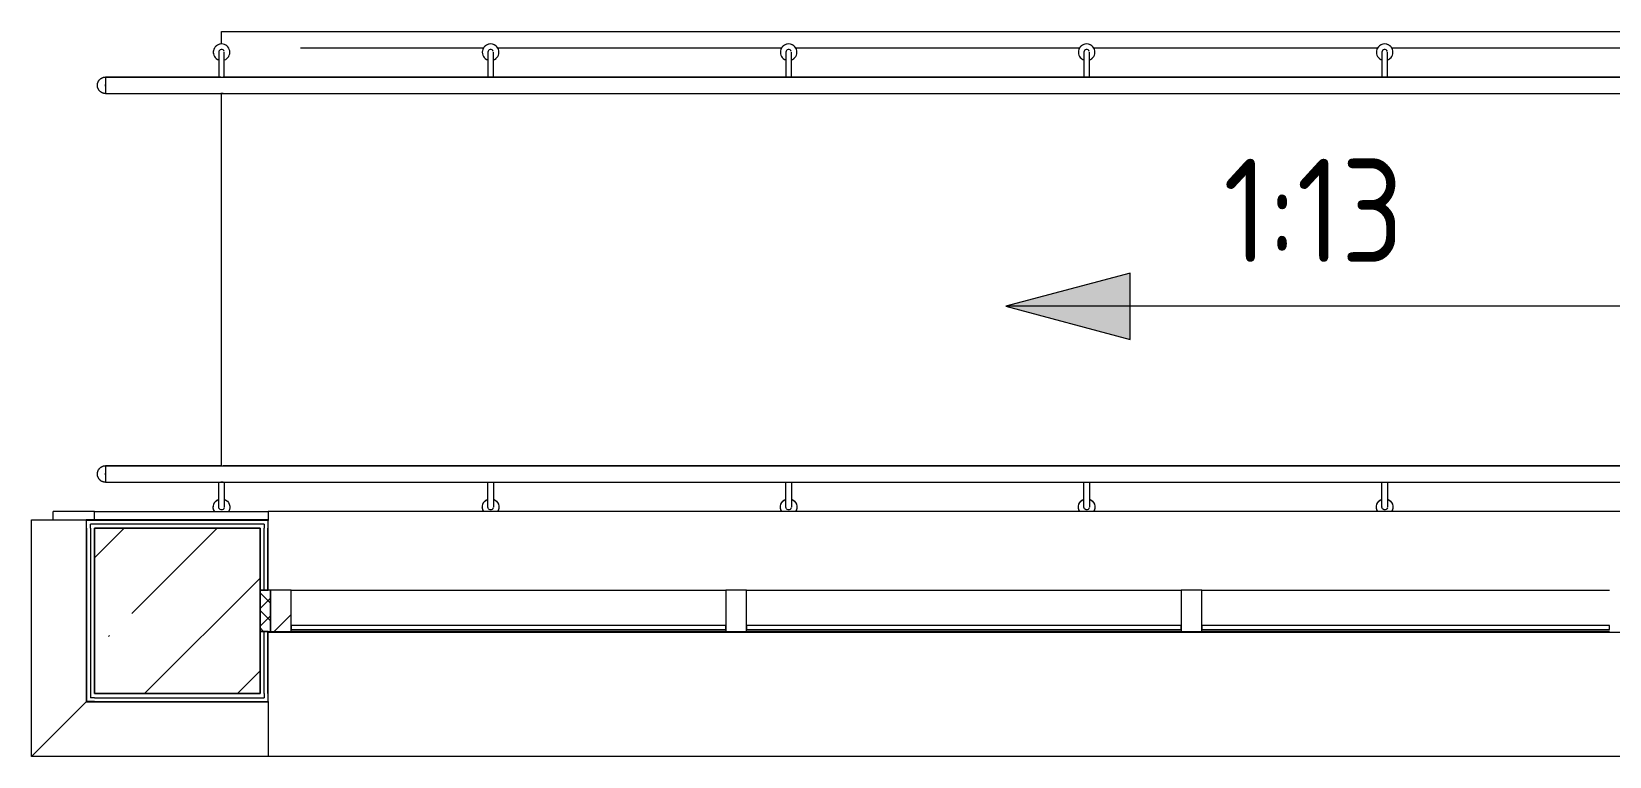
# Model space of a CAD drawing. Header units: millimetres. Extents: x -515342 to 330399, y -224905 to 507333.
# Drawn here: x -333350 to -329538, y -44051 to -42298 of the extents above; entities that cross this region are included whole.
import ezdxf

# ---------------------------------------------------------------- set-up
doc = ezdxf.new("R2010")
doc.units = ezdxf.units.MM
doc.layers.get('0').update_dxf_attribs({"lineweight": 0})
for name, color, linetype, lineweight in [('Витраж', 7, 'Continuous', 0), ('Несущие колонны', 7, 'Continuous', 0), ('Ограждение', 7, 'Continuous', 0), ('Пандусы', 7, 'Continuous', 0), ('Панели витража', 7, 'Continuous', 0), ('Перекрытие', 7, 'Continuous', 0), ('Размеры', 7, 'Continuous', 0), ('Стены внутренние', 7, 'Continuous', 0), ('Стены отделка', 7, 'Continuous', 0), ('Стены перегородки', 7, 'Continuous', 0), ('Стены штриховка', 7, 'Continuous', 0)]:
    doc.layers.add(name, color=color, linetype=linetype, lineweight=lineweight)
doc.styles.add('GOST Common_1', font='', dxfattribs={"width": 0.9, "height": 250})
doc.styles.get('GOST Common_1').set_extended_font_data('GOST Common')

# ---------------------------------------------------------------- blocks, each defined once
blk = doc.blocks.new('Прямоугольный импост - АР_Импост_50х100 _импост витража_-V100-О_АР_П_1_0_000_План 1 этажа')
at = {"layer": 'Витраж'}
h = blk.add_hatch(dxfattribs=at)
h.set_pattern_fill('FP_44', color=256, style=0, pattern_type=2)
h.set_pattern_definition([(135, (42005, 8150), (-106.066, -106.066), [])])
h.paths.add_polyline_path([(25, 0), (-25, 0), (-25, 100), (25, 100)])
at = {"layer": 'Витраж', "lineweight": 18}
for p, q in [((-25, 100), (25, 100)), ((-25, 0), (-25, 100)), ((25, 100), (25, 0)), ((25, 0), (-25, 0))]:
    blk.add_line(p, q, dxfattribs=at)
blk = doc.blocks.new('Панели_Витраж ТПТ75_Заполнение - АР_ПанельВитража_Монтажный зазор_100мм-10099915-О_АР_П_1_0_000_План 1 этажа')
at = {"layer": 'Панели витража'}
h = blk.add_hatch(dxfattribs=at)
h.set_pattern_fill('FP_45', color=256, style=0, pattern_type=2)
h.set_pattern_definition([(225, (41967.5, -8150), (21.213203, -21.213203), []), (315, (41967.5, -8150), (21.213203, 21.213203), [])])
h.paths.add_polyline_path([(12.5, 0), (-12.5, 0), (-12.5, -100), (12.5, -100)])
at = {"layer": 'Панели витража', "lineweight": 18}
for p, q in [((12.5, 0), (-12.5, 0)), ((-12.5, 0), (-12.5, -100)), ((-12.5, -100), (12.5, -100))]:
    blk.add_line(p, q, dxfattribs=at)
blk = doc.blocks.new('Системная панель - АР_ПанельВитража__Cтекло_СМ4-10099515-О_АР_П_1_0_000_План 1 этажа')
at = {"layer": 'Панели витража', "lineweight": 18}
for p, q in [((525, -5), (-525, -5)), ((-525, -5), (-525, -15)), ((-525, -15), (525, -15)), ((525, -15), (525, -5))]:
    blk.add_line(p, q, dxfattribs=at)
blk = doc.blocks.new('Прямоугольный импост - АР_Импост_50х100 _импост витража_-9968889-О_АР_П_1_0_000_План 1 этажа')
at = {"layer": 'Витраж'}
for p, q in [((43130, -8050), (44180, -8050)), ((44180, -8150), (43130, -8150))]:
    blk.add_line(p, q, dxfattribs=at)
blk = doc.blocks.new('Прямоугольный импост - АР_Импост_50х100 _импост витража_-V101-О_АР_П_1_0_000_План 1 этажа')
at = {"layer": 'Витраж', "lineweight": 18}
for p, q in [((-25, 100), (25, 100)), ((-25, 0), (-25, 100)), ((25, 100), (25, 0)), ((25, 0), (-25, 0))]:
    blk.add_line(p, q, dxfattribs=at)
blk = doc.blocks.new('Прямоугольный импост - АР_Импост_50х100 _импост витража_-V102-О_АР_П_1_0_000_План 1 этажа')
at = {"layer": 'Витраж', "lineweight": 18}
for p, q in [((-25, 100), (25, 100)), ((-25, 0), (-25, 100)), ((25, 100), (25, 0)), ((25, 0), (-25, 0))]:
    blk.add_line(p, q, dxfattribs=at)
blk = doc.blocks.new('Ограждение - АР_Ограждение_Балясина_D40 доп поручень 700-9146513-О_АР_П_1_0_000_План 1 этажа')
at = {"layer": 'Ограждение'}
for p, q in [((-26.7, 6.7), (-60, 6.7)), ((-17.7, 9.3), (-18.8, 6.7)), ((-15, 13.3), (-16.5, 11.4)), ((-11.4, 16.5), (-13, 15.2)), ((-7.1, 18.7), (-8.7, 18)), ((8.7, 18), (7.1, 18.7)), ((-60, -6.7), (-26.7, -6.7)), ((-26.7, -6.7), (-20, -6.7))]:
    blk.add_line(p, q, dxfattribs=at)
at = {"layer": 'Ограждение', "flags": 128}
for points in [[(0, 6.7), (0, 6.7), (-0.1, 6.7), (-0.2, 6.7), (-0.3, 6.7), (-0.5, 6.7), (-0.8, 6.7), (-1, 6.7), (-1.4, 6.7), (-1.7, 6.7), (-2.1, 6.7), (-2.5, 6.7), (-3, 6.7), (-3.5, 6.7), (-4.1, 6.7), (-4.7, 6.7), (-5.3, 6.7), (-5.9, 6.7), (-6.6, 6.7), (-7.3, 6.7), (-8.1, 6.7), (-8.9, 6.7), (-9.7, 6.7), (-10.5, 6.7), (-11.4, 6.7), (-12.3, 6.7), (-13.2, 6.7), (-14.1, 6.7), (-15, 6.7), (-16, 6.7), (-17, 6.7), (-18, 6.7), (-19, 6.7), (-20, 6.7), (-21.1, 6.7), (-22.1, 6.7), (-23.2, 6.7), (-24.2, 6.7), (-25.3, 6.7), (-26.4, 6.7), (-26.7, 6.7)], [(-1.1, 20), (-2.4, 19.9), (-3.9, 19.6)], [(3.9, 19.6), (2.4, 19.9), (1.1, 20)], [(-26.7, -6.7), (-25.6, -6.7), (-24.5, -6.7), (-23.5, -6.7), (-22.4, -6.7), (-21.4, -6.7), (-20.3, -6.7), (-19.3, -6.7), (-18.3, -6.7), (-17.3, -6.7), (-16.3, -6.7), (-15.3, -6.7), (-14.4, -6.7), (-13.4, -6.7), (-12.5, -6.7), (-11.6, -6.7), (-10.7, -6.7), (-9.9, -6.7), (-9.1, -6.7), (-8.3, -6.7), (-7.5, -6.7), (-6.8, -6.7), (-6.1, -6.7), (-5.5, -6.7), (-4.8, -6.7), (-4.2, -6.7), (-3.7, -6.7), (-3.1, -6.7), (-2.7, -6.7), (-2.2, -6.7), (-1.8, -6.7), (-1.4, -6.7), (-1.1, -6.7), (-0.8, -6.7), (-0.6, -6.7), (-0.4, -6.7), (-0.2, -6.7), (-0.1, -6.7), (0, -6.7), (0, -6.7)]]:
    blk.add_lwpolyline(points, dxfattribs=at)
at = {"layer": 'Ограждение'}
for radius, start, end in [(20, 60, 160.3657), (6.67, 90, 105), (6.67, 285, 90), (20, 199.6343, 300)]:
    blk.add_arc((0, 0), radius, start, end, dxfattribs=at)
blk = doc.blocks.new('Ограждение - АР_Ограждение_Балясина_D40 доп поручень 700-V104-О_АР_П_1_0_000_План 1 этажа')
at = {"layer": 'Ограждение'}
for p, q in [((-26.7, 6.7), (-60, 6.7)), ((-17.7, 9.3), (-18.8, 6.7)), ((-15, 13.3), (-16.5, 11.4)), ((-11.4, 16.5), (-13, 15.2)), ((-7.1, 18.7), (-8.7, 18)), ((8.7, 18), (7.1, 18.7)), ((-60, -6.7), (-26.7, -6.7)), ((-26.7, -6.7), (-20, -6.7)), ((-18.8, -6.7), (-17.7, -9.3)), ((-16.5, -11.4), (-15, -13.3)), ((-13, -15.2), (-11.4, -16.5)), ((-8.7, -18), (-7.1, -18.7)), ((7.1, -18.7), (8.7, -18))]:
    blk.add_line(p, q, dxfattribs=at)
at = {"layer": 'Ограждение', "flags": 128}
for points in [[(0, 6.7), (0, 6.7), (-0.1, 6.7), (-0.2, 6.7), (-0.3, 6.7), (-0.5, 6.7), (-0.8, 6.7), (-1, 6.7), (-1.4, 6.7), (-1.7, 6.7), (-2.1, 6.7), (-2.5, 6.7), (-3, 6.7), (-3.5, 6.7), (-4.1, 6.7), (-4.7, 6.7), (-5.3, 6.7), (-5.9, 6.7), (-6.6, 6.7), (-7.3, 6.7), (-8.1, 6.7), (-8.9, 6.7), (-9.7, 6.7), (-10.5, 6.7), (-11.4, 6.7), (-12.3, 6.7), (-13.2, 6.7), (-14.1, 6.7), (-15, 6.7), (-16, 6.7), (-17, 6.7), (-18, 6.7), (-19, 6.7), (-20, 6.7), (-21.1, 6.7), (-22.1, 6.7), (-23.2, 6.7), (-24.2, 6.7), (-25.3, 6.7), (-26.4, 6.7), (-26.7, 6.7)], [(-1.1, 20), (-2.4, 19.9), (-3.9, 19.6)], [(3.9, 19.6), (2.4, 19.9), (1.1, 20)], [(-26.7, -6.7), (-25.6, -6.7), (-24.5, -6.7), (-23.5, -6.7), (-22.4, -6.7), (-21.4, -6.7), (-20.3, -6.7), (-19.3, -6.7), (-18.3, -6.7), (-17.3, -6.7), (-16.3, -6.7), (-15.3, -6.7), (-14.4, -6.7), (-13.4, -6.7), (-12.5, -6.7), (-11.6, -6.7), (-10.7, -6.7), (-9.9, -6.7), (-9.1, -6.7), (-8.3, -6.7), (-7.5, -6.7), (-6.8, -6.7), (-6.1, -6.7), (-5.5, -6.7), (-4.8, -6.7), (-4.2, -6.7), (-3.7, -6.7), (-3.1, -6.7), (-2.7, -6.7), (-2.2, -6.7), (-1.8, -6.7), (-1.4, -6.7), (-1.1, -6.7), (-0.8, -6.7), (-0.6, -6.7), (-0.4, -6.7), (-0.2, -6.7), (-0.1, -6.7), (0, -6.7), (0, -6.7)], [(-3.9, -19.6), (-2.4, -19.9), (-1.1, -20)], [(1.1, -20), (2.4, -19.9), (3.9, -19.6)]]:
    blk.add_lwpolyline(points, dxfattribs=at)
at = {"layer": 'Ограждение'}
for radius, start, end in [(20, 60, 160.3657), (6.67, 90, 105), (6.67, 285, 90), (20, 199.6343, 300)]:
    blk.add_arc((0, 0), radius, start, end, dxfattribs=at)
blk = doc.blocks.new('Ограждение - Ограждение-9972903-О_АР_П_1_0_000_План 1 этажа')
at = {"extrusion": (0, 0, -1), "zscale": -1, "rotation": 270.0000000000002}
for name, p in [('Ограждение - АР_Ограждение_Балясина_D40 доп поручень 700-9146513-О_АР_П_1_0_000_План 1 этажа', (-41862, -7849)), ('Ограждение - АР_Ограждение_Балясина_D40 доп поручень 700-V104-О_АР_П_1_0_000_План 1 этажа', (-42512, -7849)), ('Ограждение - АР_Ограждение_Балясина_D40 доп поручень 700-V104-О_АР_П_1_0_000_План 1 этажа', (-43232, -7849)), ('Ограждение - АР_Ограждение_Балясина_D40 доп поручень 700-V104-О_АР_П_1_0_000_План 1 этажа', (-43952, -7849)), ('Ограждение - АР_Ограждение_Балясина_D40 доп поручень 700-V104-О_АР_П_1_0_000_План 1 этажа', (-44672, -7849))]:
    blk.add_blockref(name, p, dxfattribs=at)
blk = doc.blocks.new('Ограждение - АР_Ограждение_Балясина_D40 доп поручень 700-V109-О_АР_П_1_0_000_План 1 этажа')
at = {"layer": 'Ограждение'}
for p, q in [((-26.7, 6.7), (-60, 6.7)), ((-17.7, 9.3), (-18.8, 6.7)), ((-15, 13.3), (-16.5, 11.4)), ((-11.4, 16.5), (-13, 15.2)), ((-7.1, 18.7), (-8.7, 18)), ((8.7, 18), (7.1, 18.7)), ((13, 15.2), (11.4, 16.5)), ((16.5, 11.4), (15, 13.3)), ((-60, -6.7), (-26.7, -6.7)), ((-26.7, -6.7), (-20, -6.7))]:
    blk.add_line(p, q, dxfattribs=at)
at = {"layer": 'Ограждение', "flags": 128}
for points in [[(0, 6.7), (0, 6.7), (-0.1, 6.7), (-0.2, 6.7), (-0.3, 6.7), (-0.5, 6.7), (-0.8, 6.7), (-1, 6.7), (-1.4, 6.7), (-1.7, 6.7), (-2.1, 6.7), (-2.5, 6.7), (-3, 6.7), (-3.5, 6.7), (-4.1, 6.7), (-4.7, 6.7), (-5.3, 6.7), (-5.9, 6.7), (-6.6, 6.7), (-7.3, 6.7), (-8.1, 6.7), (-8.9, 6.7), (-9.7, 6.7), (-10.5, 6.7), (-11.4, 6.7), (-12.3, 6.7), (-13.2, 6.7), (-14.1, 6.7), (-15, 6.7), (-16, 6.7), (-17, 6.7), (-18, 6.7), (-19, 6.7), (-20, 6.7), (-21.1, 6.7), (-22.1, 6.7), (-23.2, 6.7), (-24.2, 6.7), (-25.3, 6.7), (-26.4, 6.7), (-26.7, 6.7)], [(-1.1, 20), (-2.4, 19.9), (-3.9, 19.6)], [(3.9, 19.6), (2.4, 19.9), (1.1, 20)], [(20, 0), (19.4, 4.8), (17.7, 9.3)], [(-26.7, -6.7), (-25.6, -6.7), (-24.5, -6.7), (-23.5, -6.7), (-22.4, -6.7), (-21.4, -6.7), (-20.3, -6.7), (-19.3, -6.7), (-18.3, -6.7), (-17.3, -6.7), (-16.3, -6.7), (-15.3, -6.7), (-14.4, -6.7), (-13.4, -6.7), (-12.5, -6.7), (-11.6, -6.7), (-10.7, -6.7), (-9.9, -6.7), (-9.1, -6.7), (-8.3, -6.7), (-7.5, -6.7), (-6.8, -6.7), (-6.1, -6.7), (-5.5, -6.7), (-4.8, -6.7), (-4.2, -6.7), (-3.7, -6.7), (-3.1, -6.7), (-2.7, -6.7), (-2.2, -6.7), (-1.8, -6.7), (-1.4, -6.7), (-1.1, -6.7), (-0.8, -6.7), (-0.6, -6.7), (-0.4, -6.7), (-0.2, -6.7), (-0.1, -6.7), (0, -6.7), (0, -6.7)]]:
    blk.add_lwpolyline(points, dxfattribs=at)
at = {"layer": 'Ограждение'}
for radius, start, end in [(20, 360, 160.3657), (6.67, 90, 105), (6.67, 285, 90), (20, 199.6343, 360)]:
    blk.add_arc((0, 0), radius, start, end, dxfattribs=at)
blk = doc.blocks.new('Ограждение - АР_Ограждение_Балясина_D40 доп поручень 700-V107-О_АР_П_1_0_000_План 1 этажа')
at = {"layer": 'Ограждение'}
for p, q in [((-26.7, 6.7), (-60, 6.7)), ((-17.7, 9.3), (-18.8, 6.7)), ((-15, 13.3), (-16.5, 11.4)), ((-11.4, 16.5), (-13, 15.2)), ((-7.1, 18.7), (-8.7, 18)), ((8.7, 18), (7.1, 18.7)), ((13, 15.2), (11.4, 16.5)), ((16.5, 11.4), (15, 13.3)), ((-60, -6.7), (-26.7, -6.7)), ((-26.7, -6.7), (-20, -6.7)), ((-18.8, -6.7), (-17.7, -9.3)), ((-16.5, -11.4), (-15, -13.3)), ((-13, -15.2), (-11.4, -16.5)), ((-8.7, -18), (-7.1, -18.7)), ((7.1, -18.7), (8.7, -18)), ((11.4, -16.5), (13, -15.2)), ((15, -13.3), (16.5, -11.4))]:
    blk.add_line(p, q, dxfattribs=at)
at = {"layer": 'Ограждение', "flags": 128}
for points in [[(0, 6.7), (0, 6.7), (-0.1, 6.7), (-0.2, 6.7), (-0.3, 6.7), (-0.5, 6.7), (-0.8, 6.7), (-1, 6.7), (-1.4, 6.7), (-1.7, 6.7), (-2.1, 6.7), (-2.5, 6.7), (-3, 6.7), (-3.5, 6.7), (-4.1, 6.7), (-4.7, 6.7), (-5.3, 6.7), (-5.9, 6.7), (-6.6, 6.7), (-7.3, 6.7), (-8.1, 6.7), (-8.9, 6.7), (-9.7, 6.7), (-10.5, 6.7), (-11.4, 6.7), (-12.3, 6.7), (-13.2, 6.7), (-14.1, 6.7), (-15, 6.7), (-16, 6.7), (-17, 6.7), (-18, 6.7), (-19, 6.7), (-20, 6.7), (-21.1, 6.7), (-22.1, 6.7), (-23.2, 6.7), (-24.2, 6.7), (-25.3, 6.7), (-26.4, 6.7), (-26.7, 6.7)], [(-1.1, 20), (-2.4, 19.9), (-3.9, 19.6)], [(3.9, 19.6), (2.4, 19.9), (1.1, 20)], [(20, 0), (19.4, 4.8), (17.7, 9.3)], [(-26.7, -6.7), (-25.6, -6.7), (-24.5, -6.7), (-23.5, -6.7), (-22.4, -6.7), (-21.4, -6.7), (-20.3, -6.7), (-19.3, -6.7), (-18.3, -6.7), (-17.3, -6.7), (-16.3, -6.7), (-15.3, -6.7), (-14.4, -6.7), (-13.4, -6.7), (-12.5, -6.7), (-11.6, -6.7), (-10.7, -6.7), (-9.9, -6.7), (-9.1, -6.7), (-8.3, -6.7), (-7.5, -6.7), (-6.8, -6.7), (-6.1, -6.7), (-5.5, -6.7), (-4.8, -6.7), (-4.2, -6.7), (-3.7, -6.7), (-3.1, -6.7), (-2.7, -6.7), (-2.2, -6.7), (-1.8, -6.7), (-1.4, -6.7), (-1.1, -6.7), (-0.8, -6.7), (-0.6, -6.7), (-0.4, -6.7), (-0.2, -6.7), (-0.1, -6.7), (0, -6.7), (0, -6.7)], [(-3.9, -19.6), (-2.4, -19.9), (-1.1, -20)], [(1.1, -20), (2.4, -19.9), (3.9, -19.6)], [(17.7, -9.3), (19.4, -4.8), (20, 0)]]:
    blk.add_lwpolyline(points, dxfattribs=at)
at = {"layer": 'Ограждение'}
for radius, start, end in [(20, 360, 160.3657), (6.67, 90, 105), (6.67, 285, 90), (20, 199.6343, 360)]:
    blk.add_arc((0, 0), radius, start, end, dxfattribs=at)
blk = doc.blocks.new('Ограждение - Ограждение-9972907-О_АР_П_1_0_000_План 1 этажа')
at = {"rotation": 89.9999999999998}
for name, p in [('Ограждение - АР_Ограждение_Балясина_D40 доп поручень 700-V109-О_АР_П_1_0_000_План 1 этажа', (41862, -6749)), ('Ограждение - АР_Ограждение_Балясина_D40 доп поручень 700-V107-О_АР_П_1_0_000_План 1 этажа', (42512, -6749)), ('Ограждение - АР_Ограждение_Балясина_D40 доп поручень 700-V107-О_АР_П_1_0_000_План 1 этажа', (43232, -6749)), ('Ограждение - АР_Ограждение_Балясина_D40 доп поручень 700-V107-О_АР_П_1_0_000_План 1 этажа', (43952, -6749)), ('Ограждение - АР_Ограждение_Балясина_D40 доп поручень 700-V107-О_АР_П_1_0_000_План 1 этажа', (44672, -6749))]:
    blk.add_blockref(name, p, dxfattribs=at)
blk = doc.blocks.new('Тип верхнего поручня - Верхний поручень_Внутренний_-9972950-О_АР_П_1_0_000_План 1 этажа')
at = {"layer": 'Ограждение'}
for p, q in [((41860, -7749), (41582, -7749)), ((41582, -7771.3), (41582, -7766.7)), ((47461.6, -7749), (41865.6, -7749)), ((41582, -7789), (41860, -7789)), ((41865.6, -7789), (47461.6, -7789))]:
    blk.add_line(p, q, dxfattribs=at)
at = {"layer": 'Ограждение', "flags": 128}
for points in [[(41860, -7749), (41862.8, -7749), (41865.6, -7749)], [(41865.6, -7789), (41862.8, -7789), (41860, -7789)]]:
    blk.add_lwpolyline(points, dxfattribs=at)
blk = doc.blocks.new('Тип верхнего поручня - АР_Ограждение_Ограничение_D40-V48-О_АР_П_1_0_000_План 1 этажа')
at = {"layer": 'Ограждение', "flags": 128}
for points in [[(0, 20), (0.8, 20), (1.6, 19.9), (2.4, 19.9), (3.2, 19.7), (4, 19.6), (4.8, 19.4), (5.5, 19.2), (6.3, 19), (7, 18.7), (7.8, 18.4), (8.5, 18.1), (9.2, 17.7), (9.9, 17.4), (10.6, 16.9), (11.3, 16.5), (11.9, 16), (12.6, 15.6), (13.2, 15), (13.8, 14.5), (14.3, 13.9), (14.9, 13.3), (15.4, 12.7), (15.9, 12.1), (16.4, 11.5), (16.8, 10.8), (17.2, 10.1), (17.6, 9.4), (18, 8.7), (18.3, 8), (18.6, 7.2), (18.9, 6.5), (19.2, 5.7), (19.4, 5), (19.6, 4.2), (19.7, 3.4), (19.8, 2.6), (19.9, 1.8), (20, 1), (20, 0.2), (20, 0)], [(20, 0), (20, -0.8), (19.9, -1.6), (19.9, -2.4), (19.7, -3.2), (19.6, -4), (19.4, -4.8), (19.2, -5.5), (19, -6.3), (18.7, -7), (18.4, -7.8), (18.1, -8.5), (17.7, -9.2), (17.4, -9.9), (16.9, -10.6), (16.5, -11.3), (16, -11.9), (15.6, -12.6), (15, -13.2), (14.5, -13.8), (13.9, -14.3), (13.3, -14.9), (12.7, -15.4), (12.1, -15.9), (11.5, -16.4), (10.8, -16.8), (10.1, -17.2), (9.4, -17.6), (8.7, -18), (8, -18.3), (7.2, -18.6), (6.5, -18.9), (5.7, -19.2), (5, -19.4), (4.2, -19.6), (3.4, -19.7), (2.6, -19.8), (1.8, -19.9), (1, -20), (0.2, -20), (0, -20)]]:
    blk.add_lwpolyline(points, dxfattribs=at)
blk = doc.blocks.new('Тип верхнего поручня - Верхний поручень_Внутренний_-V112-О_АР_П_1_0_000_План 1 этажа')
at = {"layer": 'Ограждение'}
for p, q in [((41582, -7749), (41582, -7789)), ((41582, -7749), (41860, -7749)), ((41860, -7749), (41864, -7749)), ((41864, -7749), (47460, -7749)), ((41582, -7789), (41860, -7789)), ((41860, -7789), (41864, -7789)), ((41864, -7789), (47460, -7789))]:
    blk.add_line(p, q, dxfattribs=at)
blk = doc.blocks.new('Тип перил - АР_Ограждение_Ограничение_D40-V67-О_АР_П_1_0_000_План 1 этажа')
at = {"layer": 'Ограждение', "flags": 128}
for points in [[(4.8, 19.4), (5.5, 19.2), (6.3, 19), (7, 18.7), (7.8, 18.4), (8.5, 18.1), (9.2, 17.7), (9.9, 17.4), (10.6, 16.9), (11.3, 16.5), (11.9, 16), (12.6, 15.6), (13.2, 15), (13.8, 14.5), (14.3, 13.9), (14.9, 13.3), (15.4, 12.7), (15.9, 12.1), (16.4, 11.5), (16.8, 10.8), (17.2, 10.1), (17.6, 9.4), (18, 8.7), (18.3, 8), (18.6, 7.2), (18.9, 6.5), (19.2, 5.7), (19.4, 5), (19.6, 4.2), (19.7, 3.4), (19.8, 2.6), (19.9, 1.8), (20, 1), (20, 0.2), (20, 0)], [(20, 0), (20, -0.8), (19.9, -1.6), (19.9, -2.4), (19.7, -3.2), (19.6, -4), (19.4, -4.8), (19.2, -5.5), (19, -6.3), (18.7, -7), (18.4, -7.8), (18.1, -8.5), (17.7, -9.2), (17.4, -9.9), (16.9, -10.6), (16.5, -11.3), (16, -11.9), (15.6, -12.6), (15, -13.2), (14.5, -13.8), (13.9, -14.3), (13.3, -14.9), (12.7, -15.4), (12.1, -15.9), (11.5, -16.4), (10.8, -16.8), (10.1, -17.2)], [(9.4, -17.6), (8.7, -18), (8, -18.3), (7.2, -18.6), (6.5, -18.9), (5.7, -19.2), (5, -19.4), (4.2, -19.6)]]:
    blk.add_lwpolyline(points, dxfattribs=at)
blk = doc.blocks.new('Тип верхнего поручня - Верхний поручень_Внутренний_-9972992-О_АР_П_1_0_000_План 1 этажа')
at = {"layer": 'Ограждение'}
for p, q in [((41860, -6809), (41582, -6809)), ((47461.6, -6809), (41865.6, -6809)), ((41582, -6831.3), (41582, -6826.7)), ((41582, -6849), (41860, -6849)), ((41865.6, -6849), (47461.6, -6849))]:
    blk.add_line(p, q, dxfattribs=at)
at = {"layer": 'Ограждение', "flags": 128}
for points in [[(41860, -6809), (41862.8, -6809), (41865.6, -6809)], [(41865.6, -6849), (41862.8, -6849), (41860, -6849)]]:
    blk.add_lwpolyline(points, dxfattribs=at)
blk = doc.blocks.new('Тип верхнего поручня - Верхний поручень_Внутренний_-V114-О_АР_П_1_0_000_План 1 этажа')
at = {"layer": 'Ограждение'}
for p, q in [((41582, -6809), (41582, -6849)), ((41582, -6809), (41860, -6809)), ((41860, -6809), (41864, -6809)), ((41864, -6809), (47460, -6809)), ((41582, -6849), (41860, -6849)), ((41860, -6849), (41864, -6849)), ((41864, -6849), (47460, -6849))]:
    blk.add_line(p, q, dxfattribs=at)
blk = doc.blocks.new('Ограждение - Ограждение-9985129-О_АР_П_1_0_000_План 1 этажа')
at = {"layer": 'Ограждение'}
for p, q in [((45270, -8152), (41975, -8152)), ((45290, -8452), (41975, -8452))]:
    blk.add_line(p, q, dxfattribs=at)
blk = doc.blocks.new('Ограждение - Ограждение-9985742-О_АР_П_1_0_000_План 1 этажа')
at = {"layer": 'Ограждение'}
for p, q in [((41403, -7880), (41536, -7880)), ((41403, -8452), (41403, -7880)), ((41403, -8452), (41536, -8319)), ((41975, -8319), (41975, -8452)), ((41975, -8452), (41403, -8452))]:
    blk.add_line(p, q, dxfattribs=at)
blk = doc.blocks.new('Системная панель - АР_ПанельВитража__Cтекло_СМ4-10131881-О_АР_П_1_0_000_План 1 этажа')
at = {"layer": 'Панели витража', "lineweight": 18}
for p, q in [((492.5, -5), (-492.5, -5)), ((-492.5, -5), (-492.5, -15)), ((-492.5, -15), (492.5, -15)), ((492.5, -15), (492.5, -5))]:
    blk.add_line(p, q, dxfattribs=at)
blk = doc.blocks.new('Прямоугольный импост - АР_Импост_50х100 _импост витража_-10131880-О_АР_П_1_0_000_План 1 этажа')
at = {"layer": 'Витраж'}
for p, q in [((44230, -8050), (45215, -8050)), ((45215, -8150), (44230, -8150))]:
    blk.add_line(p, q, dxfattribs=at)
blk = doc.blocks.new('СД_Люблино_Фасады_rvt-1-О_АР_П_1_0_000_План 1 этажа')
at = {"layer": 'Пандусы'}
for p, q in [((41862, -6729), (41862, -6699)), ((41862, -6699), (47462, -6699)), ((41862, -7749), (41862, -6849))]:
    blk.add_line(p, q, dxfattribs=at)
at = {"layer": 'Перекрытие'}
for p, q in [((45270, -7860), (41975, -7860)), ((41975, -7860), (41975, -7881))]:
    blk.add_line(p, q, dxfattribs=at)
at = {"layer": 'Стены внутренние'}
for p, q in [((42052.5, -6699), (47422, -6699)), ((42494.7, -6739), (42052.5, -6739)), ((43214.7, -6739), (42529.3, -6739)), ((43934.7, -6739), (43249.3, -6739)), ((44654.7, -6739), (43969.3, -6739)), ((45374.7, -6739), (44689.3, -6739)), ((41455, -7879), (41455, -7860)), ((41555, -7860), (41455, -7860)), ((41555, -7860), (41975, -7860)), ((41555, -7879), (41555, -7860))]:
    blk.add_line(p, q, dxfattribs=at)
at = {"layer": 'Стены отделка', "lineweight": 9}
for p, q in [((41975, -7880), (41535, -7880)), ((41535, -7880), (41535, -7881)), ((41535, -7881), (41535, -7890)), ((41975, -7881), (41975, -7880)), ((41975, -7890), (41975, -7881)), ((41535, -7900), (41535, -8320)), ((41975, -8050), (41975, -7900)), ((41965, -8050), (41974, -8050)), ((41974, -8050), (41975, -8050)), ((41974, -8150), (41965, -8150)), ((41975, -8150), (41974, -8150)), ((41975, -8300), (41975, -8150)), ((41975, -8319), (41975, -8310)), ((41535, -8320), (41536, -8320)), ((41536, -8320), (41545, -8320)), ((41555, -8320), (41975, -8320)), ((41975, -8320), (41975, -8319))]:
    blk.add_line(p, q, dxfattribs=at)
at = {"layer": 'Стены перегородки'}
for p, q in [((41535, -7890), (41535, -7900)), ((41965, -7890), (41545, -7890)), ((41545, -7900), (41545, -7890)), ((41965, -7890), (41965, -7900)), ((41975, -7900), (41975, -7890)), ((41545, -7900), (41545, -8310)), ((41965, -8050), (41965, -7900)), ((41955, -8050), (41965, -8050)), ((41965, -8150), (41955, -8150)), ((41965, -8300), (41965, -8150)), ((41555, -8310), (41545, -8310)), ((41555, -8310), (41965, -8310)), ((41965, -8300), (41965, -8310)), ((41975, -8310), (41975, -8300)), ((41545, -8320), (41555, -8320))]:
    blk.add_line(p, q, dxfattribs=at)
at = {"layer": 'Стены штриховка'}
for p, q in [((41536, -7880), (41535, -7880)), ((41535, -7880), (41535, -7881)), ((41536, -7881), (41535, -7881)), ((41535, -7890), (41535, -7900)), ((41535, -7890), (41536, -7890)), ((41536, -7881), (41536, -7880)), ((41974, -7881), (41536, -7881)), ((41536, -7890), (41536, -7881)), ((41536, -7900), (41536, -7890)), ((41975, -7880), (41974, -7880)), ((41974, -7880), (41974, -7881)), ((41975, -7881), (41974, -7881)), ((41974, -7881), (41974, -7890)), ((41974, -7890), (41974, -7900)), ((41974, -7890), (41975, -7890)), ((41975, -7881), (41975, -7880)), ((41975, -7900), (41975, -7890)), ((41536, -7900), (41536, -8319)), ((41974, -8050), (41974, -7900)), ((41974, -8300), (41974, -8150)), ((41974, -8300), (41974, -8310)), ((41974, -8310), (41974, -8319)), ((41975, -8310), (41974, -8310)), ((41975, -8310), (41975, -8300)), ((41536, -8319), (41535, -8319)), ((41535, -8319), (41535, -8320)), ((41535, -8320), (41536, -8320)), ((41536, -8319), (41536, -8320)), ((41545, -8319), (41536, -8319)), ((41555, -8319), (41545, -8319)), ((41545, -8320), (41545, -8319)), ((41545, -8320), (41555, -8320)), ((41555, -8319), (41974, -8319)), ((41974, -8319), (41975, -8319)), ((41974, -8319), (41974, -8320)), ((41974, -8320), (41975, -8320)), ((41975, -8320), (41975, -8319))]:
    blk.add_line(p, q, dxfattribs=at)
at = {"layer": 'Витраж', "lineweight": 9, "extrusion": (0, 0, -1)}
for name, p in [('Прямоугольный импост - АР_Импост_50х100 _импост витража_-V100-О_АР_П_1_0_000_План 1 этажа', (-42005, -8150)), ('Прямоугольный импост - АР_Импост_50х100 _импост витража_-V102-О_АР_П_1_0_000_План 1 этажа', (-43105, -8150)), ('Прямоугольный импост - АР_Импост_50х100 _импост витража_-V101-О_АР_П_1_0_000_План 1 этажа', (-44205, -8150))]:
    blk.add_blockref(name, p, dxfattribs=at)
at = {"layer": 'Витраж', "lineweight": 9}
for name, p in [('Прямоугольный импост - АР_Импост_50х100 _импост витража_-9968889-О_АР_П_1_0_000_План 1 этажа', (-1100, 0)), ('Прямоугольный импост - АР_Импост_50х100 _импост витража_-9968889-О_АР_П_1_0_000_План 1 этажа', (0, 0)), ('Прямоугольный импост - АР_Импост_50х100 _импост витража_-10131880-О_АР_П_1_0_000_План 1 этажа', (0, 0))]:
    blk.add_blockref(name, p, dxfattribs=at)
at = {"layer": 'Ограждение', "lineweight": 9}
for name in ['Ограждение - Ограждение-9972907-О_АР_П_1_0_000_План 1 этажа', 'Тип верхнего поручня - Верхний поручень_Внутренний_-9972992-О_АР_П_1_0_000_План 1 этажа', 'Тип верхнего поручня - Верхний поручень_Внутренний_-V114-О_АР_П_1_0_000_План 1 этажа', 'Тип верхнего поручня - Верхний поручень_Внутренний_-9972950-О_АР_П_1_0_000_План 1 этажа', 'Тип верхнего поручня - Верхний поручень_Внутренний_-V112-О_АР_П_1_0_000_План 1 этажа', 'Ограждение - Ограждение-9972903-О_АР_П_1_0_000_План 1 этажа', 'Ограждение - Ограждение-9985742-О_АР_П_1_0_000_План 1 этажа', 'Ограждение - Ограждение-9985129-О_АР_П_1_0_000_План 1 этажа']:
    blk.add_blockref(name, (0, 0), dxfattribs=at)
at = {"layer": 'Ограждение', "lineweight": 9, "rotation": 180}
for name, p in [('Тип верхнего поручня - АР_Ограждение_Ограничение_D40-V48-О_АР_П_1_0_000_План 1 этажа', (41582, -6829)), ('Тип перил - АР_Ограждение_Ограничение_D40-V67-О_АР_П_1_0_000_План 1 этажа', (41582, -6829)), ('Тип верхнего поручня - АР_Ограждение_Ограничение_D40-V48-О_АР_П_1_0_000_План 1 этажа', (41582, -7769)), ('Тип перил - АР_Ограждение_Ограничение_D40-V67-О_АР_П_1_0_000_План 1 этажа', (41582, -7769))]:
    blk.add_blockref(name, p, dxfattribs=at)
at = {"layer": 'Панели витража', "lineweight": 9, "rotation": 180}
for name, p in [('Панели_Витраж ТПТ75_Заполнение - АР_ПанельВитража_Монтажный зазор_100мм-10099915-О_АР_П_1_0_000_План 1 этажа', (41967.5, -8150)), ('Системная панель - АР_ПанельВитража__Cтекло_СМ4-10099515-О_АР_П_1_0_000_План 1 этажа', (42555, -8150)), ('Системная панель - АР_ПанельВитража__Cтекло_СМ4-10099515-О_АР_П_1_0_000_План 1 этажа', (43655, -8150)), ('Системная панель - АР_ПанельВитража__Cтекло_СМ4-10131881-О_АР_П_1_0_000_План 1 этажа', (44722.5, -8150))]:
    blk.add_blockref(name, p, dxfattribs=at)
blk = doc.blocks.new('Колонна несущая_Железобетон_Прямоугольная - АР_Колонна_400x400 мм-V248-О_АР_П_1_0_000_План 1 этажа')
at = {"layer": 'Несущие колонны'}
h = blk.add_hatch(dxfattribs=at)
h.set_pattern_fill('FP_84', color=256, style=0, pattern_type=2)
h.set_pattern_definition([(45, (-41755, 8100), (-224.5064, 224.5064), []), (45, (-41530.5, 8100), (-224.5064, 224.5064), [396.875, -79.375, 3.353, -76.022])])
h.paths.add_polyline_path([(200, -200), (200, 200), (-200, 200), (-200, -200), (-47.1, -200)])
at = {"layer": 'Несущие колонны', "lineweight": 18}
for p, q in [((-200, -200), (-200, 200)), ((-200, 200), (200, 200)), ((200, 200), (-200, 200)), ((-200, 200), (-200, -200)), ((200, 200), (200, -200)), ((200, -200), (200, 200)), ((200, -200), (-200, -200)), ((-200, -200), (200, -200))]:
    blk.add_line(p, q, dxfattribs=at)

msp = doc.modelspace()

# ---------------------------------------------------------------- hatches: boundary and pattern name
at = {"layer": 'Размеры'}
msp.add_hatch(color=256, dxfattribs=at).paths.add_polyline_path([(-330996.1138, -42961.8965), (-330696.1138, -43042.2813), (-330696.1138, -42881.5117)])

# ---------------------------------------------------------------- linework, layer by layer
for p, q in [((-330696.1138, -42881.5117), (-330996.1138, -42961.8965)), ((-330696.1138, -43042.2813), (-330696.1138, -42881.5117)), ((-330996.1138, -42961.8965), (-330696.1138, -43042.2813)), ((-329496.1138, -42961.8965), (-330996.1138, -42961.8965))]:
    msp.add_line(p, q, dxfattribs=at)

# ---------------------------------------------------------------- block references
msp.add_blockref('СД_Люблино_Фасады_rvt-1-О_АР_П_1_0_000_План 1 этажа', (-374753.1427, -35598.5295))
at = {"layer": 'Несущие колонны'}
msp.add_blockref('Колонна несущая_Железобетон_Прямоугольная - АР_Колонна_400x400 мм-V248-О_АР_П_1_0_000_План 1 этажа', (-332998.1427, -43698.5295), dxfattribs=at)

# ---------------------------------------------------------------- texts
at = {"layer": 'Размеры', "insert": (-330471.1373, -42605.1894), "char_height": 250, "width": 540.056422, "attachment_point": 1, "line_spacing_factor": 1.022761, "style": 'GOST Common_1'}
msp.add_mtext('1:13', dxfattribs=at)

doc.saveas('drawing.dxf')
